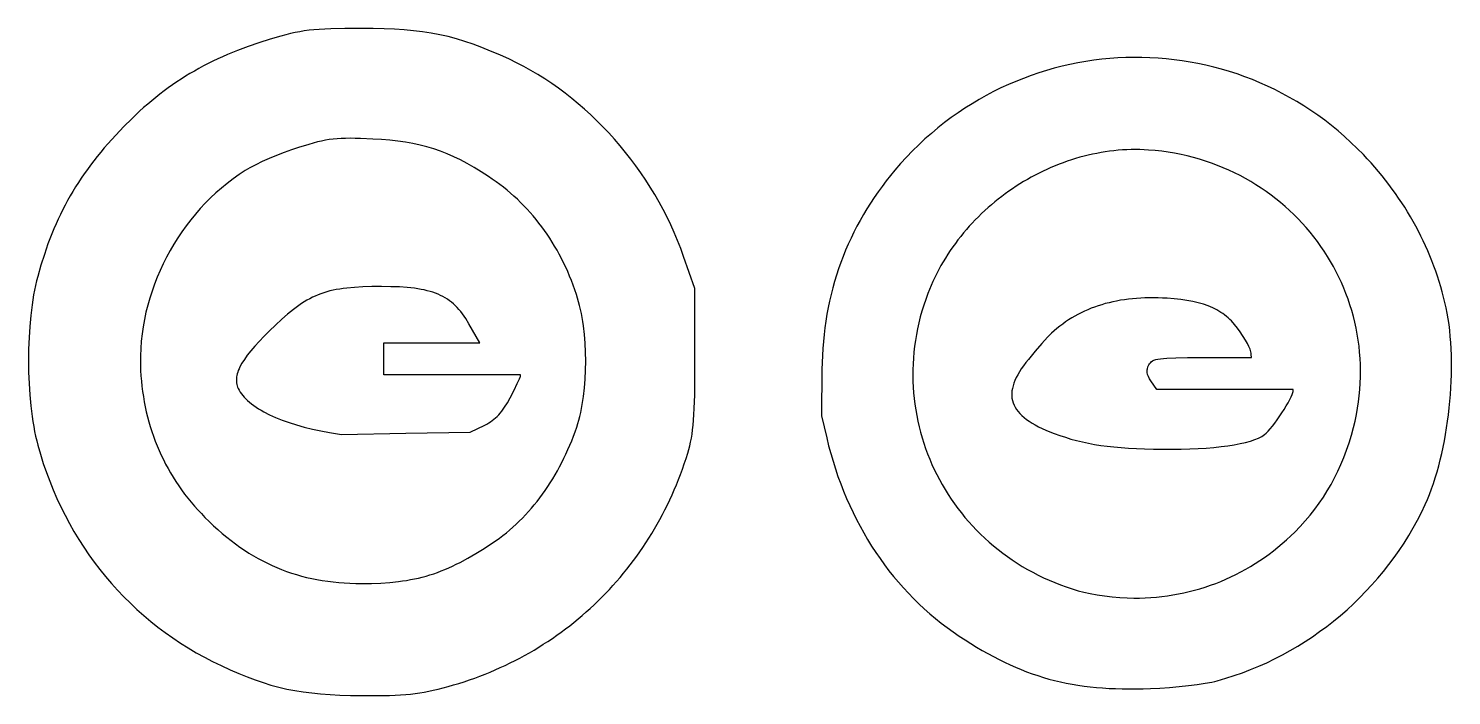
# Model space of a CAD drawing. Extents: x 0.6 to 22.3, y 16.3 to 47.
# Drawn here: x 11.25 to 16.48, y 16.47 to 18.92 of the extents above; entities that cross this region are included whole.
import ezdxf

# ---------------------------------------------------------------- set-up
doc = ezdxf.new("R2010")
doc.units = 0
doc.header["$MEASUREMENT"] = 0
doc.layers.add('LAYER_1', color=18, linetype='CONTINUOUS')

msp = doc.modelspace()

# ---------------------------------------------------------------- linework, layer by layer
at = {"layer": 'LAYER_1'}
for points in [[(12.4719, 16.4659), (12.5272, 16.4657), (12.5743, 16.4664), (12.5954, 16.4671), (12.6151, 16.4681), (12.6338, 16.4694), (12.6516, 16.4711), (12.6687, 16.4731), (12.6854, 16.4754), (12.7019, 16.4782), (12.7184, 16.4814), (12.7353, 16.4851), (12.7526, 16.4892), (12.7896, 16.4989), (12.8095, 16.5046), (12.8292, 16.5106), (12.8488, 16.5168), (12.8682, 16.5233), (12.8875, 16.5301), (12.9066, 16.5372), (12.9256, 16.5446), (12.9444, 16.5523), (12.963, 16.5602), (12.9815, 16.5684), (12.9998, 16.5769), (13.0179, 16.5856), (13.0359, 16.5947), (13.0536, 16.6039), (13.0713, 16.6135), (13.0887, 16.6233), (13.1059, 16.6334), (13.123, 16.6437), (13.1399, 16.6543), (13.1566, 16.6651), (13.1731, 16.6762), (13.1894, 16.6875), (13.2055, 16.6991), (13.2214, 16.7109), (13.2371, 16.7229), (13.2526, 16.7352), (13.2679, 16.7477), (13.283, 16.7605), (13.2979, 16.7735), (13.3126, 16.7867), (13.3271, 16.8002), (13.3414, 16.8139), (13.3554, 16.8278), (13.3692, 16.8419), (13.3828, 16.8563), (13.3962, 16.8708), (13.4094, 16.8856), (13.4223, 16.9006), (13.435, 16.9158), (13.4475, 16.9312), (13.4597, 16.9468), (13.4717, 16.9627), (13.4834, 16.9787), (13.4949, 16.9949), (13.5062, 17.0113), (13.5172, 17.028), (13.528, 17.0448), (13.5385, 17.0618), (13.5488, 17.079), (13.5588, 17.0964), (13.5686, 17.1139), (13.5781, 17.1317), (13.5873, 17.1496), (13.5963, 17.1677), (13.605, 17.186), (13.6134, 17.2044), (13.6216, 17.2231), (13.6295, 17.2419), (13.6371, 17.2608), (13.6445, 17.28), (13.6515, 17.2993), (13.6583, 17.3187), (13.6648, 17.3383), (13.671, 17.3581), (13.675, 17.3716), (13.6785, 17.3851), (13.6817, 17.3989), (13.6845, 17.4132), (13.687, 17.4282), (13.6892, 17.4442), (13.6911, 17.4614), (13.6927, 17.48), (13.6941, 17.5002), (13.6952, 17.5222), (13.6967, 17.5726), (13.6975, 17.6331), (13.6976, 17.7053), (13.6971, 17.9639), (13.656, 18.0821), (13.6454, 18.1115), (13.6339, 18.1407), (13.6217, 18.1697), (13.6088, 18.1984), (13.5951, 18.2267), (13.5807, 18.2548), (13.5656, 18.2825), (13.5499, 18.3099), (13.5335, 18.3368), (13.5165, 18.3634), (13.4988, 18.3896), (13.4805, 18.4153), (13.4617, 18.4406), (13.4423, 18.4654), (13.4223, 18.4897), (13.4018, 18.5134), (13.3808, 18.5367), (13.3592, 18.5594), (13.3372, 18.5815), (13.3148, 18.603), (13.2918, 18.6239), (13.2685, 18.6442), (13.2447, 18.6638), (13.2206, 18.6828), (13.196, 18.701), (13.1711, 18.7186), (13.1459, 18.7354), (13.1203, 18.7515), (13.0944, 18.7668), (13.0682, 18.7813), (13.0418, 18.795), (13.015, 18.8079), (12.9799, 18.8238), (12.9461, 18.8384), (12.9136, 18.8515), (12.8819, 18.8633), (12.8509, 18.8738), (12.8202, 18.883), (12.7896, 18.8912), (12.7588, 18.8982), (12.7275, 18.9042), (12.6954, 18.9091), (12.6624, 18.9132), (12.628, 18.9164), (12.592, 18.9187), (12.5542, 18.9203), (12.5142, 18.9212), (12.4718, 18.9215), (12.41, 18.9211), (12.3588, 18.9201), (12.3364, 18.9192), (12.3157, 18.918), (12.2964, 18.9164), (12.2782, 18.9146), (12.2607, 18.9123), (12.2438, 18.9095), (12.227, 18.9063), (12.2101, 18.9026), (12.1928, 18.8984), (12.1746, 18.8935), (12.1349, 18.8819), (12.0938, 18.869), (12.0541, 18.8553), (12.0157, 18.8408), (11.9969, 18.8332), (11.9785, 18.8255), (11.9603, 18.8175), (11.9424, 18.8093), (11.9247, 18.8009), (11.9074, 18.7922), (11.8902, 18.7833), (11.8733, 18.7742), (11.8566, 18.7648), (11.8401, 18.7551), (11.8238, 18.7452), (11.8077, 18.735), (11.7918, 18.7245), (11.7761, 18.7137), (11.7605, 18.7027), (11.7451, 18.6913), (11.7298, 18.6797), (11.7147, 18.6677), (11.6997, 18.6554), (11.6848, 18.6429), (11.67, 18.63), (11.6553, 18.6167), (11.6261, 18.5892), (11.5971, 18.5603), (11.5671, 18.5287), (11.5387, 18.4972), (11.5251, 18.4815), (11.5119, 18.4657), (11.4991, 18.45), (11.4867, 18.4342), (11.4746, 18.4184), (11.4629, 18.4025), (11.4516, 18.3865), (11.4406, 18.3705), (11.4299, 18.3543), (11.4196, 18.3381), (11.4096, 18.3216), (11.3998, 18.3051), (11.3904, 18.2884), (11.3813, 18.2715), (11.3725, 18.2544), (11.364, 18.2371), (11.3557, 18.2196), (11.3477, 18.2018), (11.34, 18.1838), (11.3324, 18.1655), (11.3252, 18.147), (11.3181, 18.1282), (11.3113, 18.109), (11.3047, 18.0896), (11.2921, 18.0496), (11.2802, 18.0082), (11.2761, 17.9923), (11.2722, 17.9757), (11.2687, 17.9585), (11.2653, 17.9407), (11.2623, 17.9224), (11.2595, 17.9036), (11.257, 17.8844), (11.2547, 17.8648), (11.251, 17.8245), (11.2484, 17.7832), (11.2468, 17.7411), (11.2463, 17.6987), (11.2469, 17.6562), (11.2485, 17.6141), (11.2512, 17.5727), (11.255, 17.5322), (11.2572, 17.5125), (11.2598, 17.4932), (11.2626, 17.4743), (11.2657, 17.4558), (11.269, 17.4379), (11.2726, 17.4205), (11.2765, 17.4038), (11.2807, 17.3877), (11.2903, 17.3538), (11.3008, 17.3203), (11.3121, 17.2873), (11.3243, 17.2548), (11.3372, 17.2227), (11.3509, 17.1911), (11.3654, 17.16), (11.3807, 17.1294), (11.3968, 17.0993), (11.4136, 17.0697), (11.4311, 17.0407), (11.4494, 17.0122), (11.4684, 16.9843), (11.4882, 16.957), (11.5086, 16.9302), (11.5297, 16.904), (11.5515, 16.8785), (11.574, 16.8535), (11.5972, 16.8292), (11.621, 16.8056), (11.6455, 16.7826), (11.6706, 16.7602), (11.6964, 16.7385), (11.7227, 16.7176), (11.7497, 16.6973), (11.7773, 16.6777), (11.8054, 16.6589), (11.8342, 16.6408), (11.8635, 16.6234), (11.8933, 16.6068), (11.9238, 16.591), (11.9547, 16.576), (11.9879, 16.5608), (12.0196, 16.547), (12.0503, 16.5345), (12.0801, 16.5232), (12.1093, 16.5132), (12.1382, 16.5043), (12.1671, 16.4966), (12.1962, 16.4898), (12.2259, 16.484), (12.2564, 16.4792), (12.288, 16.4752), (12.3209, 16.4719), (12.3555, 16.4695), (12.392, 16.4677), (12.4308, 16.4665)], [(15.3731, 16.4916), (15.4075, 16.4933), (15.4428, 16.4957), (15.4781, 16.4988), (15.5123, 16.5025), (15.5445, 16.5066), (15.5736, 16.511), (15.5987, 16.5156), (15.6094, 16.5179), (15.6187, 16.5202), (15.6497, 16.5292), (15.6805, 16.539), (15.711, 16.5497), (15.7412, 16.5613), (15.771, 16.5736), (15.8004, 16.5868), (15.8295, 16.6009), (15.8582, 16.6157), (15.8865, 16.6312), (15.9144, 16.6476), (15.9418, 16.6646), (15.9687, 16.6825), (15.9952, 16.701), (16.0212, 16.7202), (16.0466, 16.7401), (16.0716, 16.7607), (16.0959, 16.7819), (16.1197, 16.8038), (16.143, 16.8263), (16.1656, 16.8495), (16.1876, 16.8732), (16.2089, 16.8975), (16.2296, 16.9223), (16.2497, 16.9478), (16.269, 16.9737), (16.2876, 17.0002), (16.3055, 17.0272), (16.3227, 17.0546), (16.3391, 17.0826), (16.3547, 17.111), (16.3695, 17.1399), (16.3835, 17.1691), (16.3916, 17.1874), (16.3994, 17.2064), (16.4068, 17.2261), (16.4139, 17.2464), (16.4207, 17.2674), (16.4271, 17.2889), (16.4332, 17.3109), (16.439, 17.3333), (16.4444, 17.3562), (16.4494, 17.3795), (16.4541, 17.403), (16.4584, 17.4269), (16.4623, 17.451), (16.4659, 17.4753), (16.4691, 17.4997), (16.4719, 17.5243), (16.4743, 17.5489), (16.4763, 17.5735), (16.4779, 17.598), (16.4791, 17.6225), (16.4799, 17.6469), (16.4803, 17.671), (16.4803, 17.695), (16.4798, 17.7187), (16.4789, 17.7421), (16.4776, 17.7651), (16.4758, 17.7877), (16.4736, 17.8099), (16.471, 17.8316), (16.4679, 17.8528), (16.4643, 17.8734), (16.4603, 17.8933), (16.4558, 17.9128), (16.4511, 17.9322), (16.446, 17.9516), (16.4405, 17.9708), (16.4347, 17.99), (16.4286, 18.009), (16.4221, 18.028), (16.4153, 18.0468), (16.4081, 18.0655), (16.4006, 18.0841), (16.3928, 18.1026), (16.3847, 18.121), (16.3762, 18.1392), (16.3675, 18.1573), (16.3584, 18.1753), (16.3489, 18.1931), (16.3392, 18.2108), (16.3291, 18.2284), (16.3188, 18.2458), (16.3081, 18.263), (16.2971, 18.2801), (16.2858, 18.297), (16.2742, 18.3138), (16.2622, 18.3304), (16.25, 18.3469), (16.2375, 18.3631), (16.2247, 18.3792), (16.2116, 18.3951), (16.1982, 18.4108), (16.1845, 18.4264), (16.1705, 18.4417), (16.1562, 18.4569), (16.1336, 18.4799), (16.1105, 18.5021), (16.0869, 18.5236), (16.063, 18.5443), (16.0386, 18.5642), (16.0138, 18.5834), (15.9887, 18.6018), (15.9632, 18.6194), (15.9373, 18.6363), (15.9111, 18.6524), (15.8846, 18.6678), (15.8578, 18.6823), (15.8307, 18.6961), (15.8034, 18.7092), (15.7758, 18.7215), (15.7479, 18.733), (15.7198, 18.7438), (15.6916, 18.7538), (15.6631, 18.763), (15.6344, 18.7715), (15.6056, 18.7792), (15.5767, 18.7861), (15.5476, 18.7923), (15.5184, 18.7978), (15.4891, 18.8025), (15.4597, 18.8064), (15.4302, 18.8096), (15.4007, 18.812), (15.3712, 18.8136), (15.3416, 18.8145), (15.312, 18.8147), (15.2825, 18.8141), (15.2529, 18.8127), (15.2234, 18.8106), (15.194, 18.8078), (15.1646, 18.8041), (15.1353, 18.7998), (15.1061, 18.7947), (15.077, 18.7888), (15.0481, 18.7822), (15.0193, 18.7748), (14.9906, 18.7667), (14.9622, 18.7578), (14.9339, 18.7482), (14.9059, 18.7378), (14.878, 18.7267), (14.8504, 18.7149), (14.8231, 18.7023), (14.796, 18.6889), (14.7692, 18.6748), (14.7428, 18.66), (14.7166, 18.6444), (14.6908, 18.6281), (14.6653, 18.611), (14.6402, 18.5932), (14.6154, 18.5747), (14.5911, 18.5554), (14.5671, 18.5353), (14.5436, 18.5146), (14.5205, 18.493), (14.4979, 18.4708), (14.4758, 18.4478), (14.4541, 18.4241), (14.433, 18.3996), (14.4167, 18.3799), (14.401, 18.36), (14.3858, 18.3399), (14.3711, 18.3196), (14.3569, 18.2991), (14.3432, 18.2783), (14.33, 18.2574), (14.3173, 18.2362), (14.3051, 18.2149), (14.2934, 18.1933), (14.2823, 18.1715), (14.2716, 18.1495), (14.2615, 18.1273), (14.2518, 18.1049), (14.2427, 18.0822), (14.234, 18.0594), (14.2259, 18.0364), (14.2183, 18.0131), (14.2112, 17.9896), (14.2045, 17.966), (14.1984, 17.9421), (14.1928, 17.918), (14.1877, 17.8937), (14.1832, 17.8692), (14.1791, 17.8445), (14.1755, 17.8196), (14.1725, 17.7945), (14.1699, 17.7692), (14.1678, 17.7437), (14.1663, 17.7179), (14.1653, 17.692), (14.1647, 17.6659), (14.163, 17.4959), (14.1822, 17.4147), (14.1893, 17.3856), (14.1971, 17.3568), (14.2054, 17.3284), (14.2143, 17.3003), (14.2237, 17.2725), (14.2337, 17.2451), (14.2443, 17.2181), (14.2553, 17.1915), (14.2669, 17.1652), (14.2791, 17.1394), (14.2917, 17.1139), (14.3049, 17.0888), (14.3186, 17.0642), (14.3328, 17.04), (14.3475, 17.0162), (14.3627, 16.9928), (14.3784, 16.9699), (14.3945, 16.9474), (14.4112, 16.9254), (14.4284, 16.9039), (14.446, 16.8828), (14.4641, 16.8623), (14.4826, 16.8422), (14.5016, 16.8226), (14.5211, 16.8035), (14.541, 16.7849), (14.5613, 16.7668), (14.5821, 16.7493), (14.6034, 16.7323), (14.625, 16.7158), (14.6471, 16.6999), (14.6696, 16.6846), (14.6911, 16.6705), (14.7124, 16.657), (14.7334, 16.6442), (14.7543, 16.6318), (14.7749, 16.6201), (14.7955, 16.6089), (14.8159, 16.5983), (14.8363, 16.5883), (14.8566, 16.5787), (14.8769, 16.5697), (14.8972, 16.5613), (14.9175, 16.5533), (14.9379, 16.5459), (14.9584, 16.539), (14.979, 16.5325), (14.9997, 16.5266), (15.0206, 16.5211), (15.0417, 16.5161), (15.063, 16.5116), (15.0845, 16.5075), (15.1064, 16.5039), (15.1286, 16.5007), (15.151, 16.498), (15.1739, 16.4956), (15.1971, 16.4938), (15.2208, 16.4923), (15.2449, 16.4912), (15.2695, 16.4905), (15.2946, 16.4902), (15.3202, 16.4903), (15.3464, 16.4907)], [(12.4718, 16.8784), (12.5081, 16.8788), (12.5425, 16.88), (12.5753, 16.8823), (12.6068, 16.8855), (12.622, 16.8875), (12.637, 16.8898), (12.6518, 16.8924), (12.6663, 16.8953), (12.6807, 16.8984), (12.6949, 16.9019), (12.7089, 16.9057), (12.7229, 16.9099), (12.7368, 16.9144), (12.7506, 16.9192), (12.7644, 16.9244), (12.7782, 16.9299), (12.792, 16.9358), (12.8059, 16.9421), (12.8199, 16.9488), (12.8339, 16.9558), (12.8625, 16.9712), (12.8918, 16.9882), (12.9221, 17.007), (12.9536, 17.0275), (12.9664, 17.0364), (12.9791, 17.0455), (12.9916, 17.055), (13.0039, 17.0649), (13.0161, 17.0751), (13.0281, 17.0855), (13.0399, 17.0964), (13.0515, 17.1075), (13.0629, 17.1189), (13.0741, 17.1306), (13.0851, 17.1427), (13.0959, 17.155), (13.1064, 17.1676), (13.1168, 17.1805), (13.127, 17.1936), (13.1369, 17.207), (13.1466, 17.2207), (13.1561, 17.2347), (13.1654, 17.2489), (13.1744, 17.2633), (13.1832, 17.278), (13.1917, 17.2929), (13.2, 17.3081), (13.208, 17.3235), (13.2158, 17.3391), (13.2233, 17.3549), (13.2306, 17.371), (13.2375, 17.3872), (13.2443, 17.4037), (13.2507, 17.4203), (13.2569, 17.4371), (13.2628, 17.4541), (13.2668, 17.4668), (13.2706, 17.4799), (13.2741, 17.4935), (13.2773, 17.5075), (13.2803, 17.5219), (13.283, 17.5367), (13.2855, 17.5517), (13.2877, 17.5671), (13.2913, 17.5985), (13.2939, 17.6307), (13.2954, 17.6635), (13.2959, 17.6965), (13.2953, 17.7296), (13.2937, 17.7625), (13.291, 17.795), (13.2873, 17.8267), (13.2851, 17.8422), (13.2825, 17.8575), (13.2798, 17.8725), (13.2767, 17.8871), (13.2734, 17.9014), (13.2699, 17.9153), (13.2661, 17.9287), (13.262, 17.9417), (13.2561, 17.9592), (13.2499, 17.9764), (13.2434, 17.9934), (13.2366, 18.0101), (13.2296, 18.0266), (13.2223, 18.0428), (13.2147, 18.0588), (13.2068, 18.0746), (13.1987, 18.0901), (13.1903, 18.1053), (13.1816, 18.1203), (13.1726, 18.1351), (13.1634, 18.1496), (13.1539, 18.1639), (13.1442, 18.1779), (13.1342, 18.1916), (13.1239, 18.2051), (13.1133, 18.2184), (13.1025, 18.2314), (13.0914, 18.2441), (13.08, 18.2566), (13.0684, 18.2688), (13.0565, 18.2808), (13.0444, 18.2924), (13.032, 18.3039), (13.0193, 18.3151), (13.0064, 18.326), (12.9932, 18.3366), (12.9798, 18.347), (12.966, 18.3571), (12.9521, 18.367), (12.9379, 18.3765), (12.911, 18.3938), (12.885, 18.4097), (12.8596, 18.4242), (12.8348, 18.4374), (12.8103, 18.4493), (12.7859, 18.4601), (12.7616, 18.4697), (12.737, 18.4782), (12.7121, 18.4858), (12.6866, 18.4923), (12.6605, 18.4979), (12.6334, 18.5027), (12.6053, 18.5067), (12.576, 18.5099), (12.5453, 18.5125), (12.513, 18.5144), (12.4674, 18.5163), (12.4475, 18.5169), (12.4292, 18.5171), (12.4123, 18.5169), (12.3964, 18.5164), (12.3814, 18.5155), (12.3669, 18.5141), (12.3527, 18.5122), (12.3386, 18.5099), (12.3242, 18.507), (12.3093, 18.5035), (12.2937, 18.4995), (12.277, 18.4948), (12.2397, 18.4835), (12.2136, 18.4749), (12.1864, 18.465), (12.1588, 18.4542), (12.1317, 18.4428), (12.1058, 18.4312), (12.082, 18.4197), (12.0611, 18.4088), (12.052, 18.4036), (12.0439, 18.3986), (12.0211, 18.3836), (11.9989, 18.3678), (11.9773, 18.3512), (11.9562, 18.334), (11.9358, 18.316), (11.9159, 18.2973), (11.8967, 18.278), (11.8781, 18.2581), (11.8602, 18.2376), (11.8429, 18.2165), (11.8263, 18.1949), (11.8104, 18.1727), (11.7952, 18.1501), (11.7808, 18.127), (11.767, 18.1035), (11.754, 18.0795), (11.7418, 18.0552), (11.7303, 18.0306), (11.7196, 18.0055), (11.7098, 17.9802), (11.7007, 17.9546), (11.6925, 17.9288), (11.6851, 17.9027), (11.6786, 17.8765), (11.6729, 17.85), (11.6681, 17.8234), (11.6642, 17.7967), (11.6613, 17.7699), (11.6592, 17.7431), (11.6581, 17.7162), (11.658, 17.6892), (11.6588, 17.6623), (11.66, 17.6428), (11.6615, 17.6234), (11.6635, 17.6042), (11.6659, 17.5851), (11.6688, 17.5661), (11.672, 17.5473), (11.6756, 17.5286), (11.6797, 17.5101), (11.6842, 17.4918), (11.689, 17.4736), (11.6943, 17.4556), (11.7, 17.4377), (11.706, 17.42), (11.7125, 17.4025), (11.7194, 17.3852), (11.7267, 17.3681), (11.7343, 17.3511), (11.7424, 17.3343), (11.7508, 17.3178), (11.7597, 17.3014), (11.7689, 17.2852), (11.7785, 17.2692), (11.7885, 17.2535), (11.7989, 17.2379), (11.8097, 17.2226), (11.8208, 17.2075), (11.8323, 17.1926), (11.8443, 17.1779), (11.8565, 17.1635), (11.8692, 17.1492), (11.8822, 17.1353), (11.8956, 17.1215), (11.9114, 17.106), (11.9273, 17.091), (11.9432, 17.0765), (11.9592, 17.0626), (11.9753, 17.0492), (11.9915, 17.0364), (12.0077, 17.0241), (12.0241, 17.0123), (12.0406, 17.0011), (12.0572, 16.9904), (12.0739, 16.9801), (12.0908, 16.9704), (12.1078, 16.9613), (12.1249, 16.9526), (12.1423, 16.9444), (12.1598, 16.9367), (12.1775, 16.9295), (12.1954, 16.9228), (12.2136, 16.9166), (12.2319, 16.9109), (12.2504, 16.9057), (12.2692, 16.9009), (12.2882, 16.8966), (12.3075, 16.8927), (12.327, 16.8894), (12.3469, 16.8864), (12.3669, 16.884), (12.3873, 16.882), (12.408, 16.8804), (12.4289, 16.8793), (12.4502, 16.8786)], [(15.3119, 16.8247), (15.3327, 16.8248), (15.3534, 16.8254), (15.3741, 16.8265), (15.3946, 16.8281), (15.4151, 16.8302), (15.4355, 16.8329), (15.4557, 16.836), (15.4758, 16.8396), (15.4959, 16.8437), (15.5157, 16.8483), (15.5355, 16.8534), (15.5551, 16.859), (15.5745, 16.8651), (15.5938, 16.8716), (15.6129, 16.8787), (15.6318, 16.8862), (15.6505, 16.8941), (15.669, 16.9026), (15.6874, 16.9115), (15.7055, 16.9208), (15.7234, 16.9306), (15.7411, 16.9409), (15.7585, 16.9516), (15.7757, 16.9628), (15.7927, 16.9744), (15.8094, 16.9864), (15.8258, 16.9989), (15.842, 17.0118), (15.8578, 17.0252), (15.8734, 17.0389), (15.8887, 17.0531), (15.9037, 17.0678), (15.9234, 17.0881), (15.9423, 17.1089), (15.9602, 17.13), (15.9773, 17.1516), (15.9935, 17.1736), (16.0089, 17.196), (16.0234, 17.219), (16.0372, 17.2425), (16.0501, 17.2666), (16.0623, 17.2913), (16.0736, 17.3165), (16.0843, 17.3424), (16.0942, 17.369), (16.1034, 17.3963), (16.1118, 17.4243), (16.1196, 17.453), (16.1253, 17.4764), (16.1302, 17.4998), (16.1344, 17.5231), (16.138, 17.5464), (16.1408, 17.5696), (16.143, 17.5927), (16.1445, 17.6158), (16.1454, 17.6388), (16.1456, 17.6616), (16.1451, 17.6844), (16.1441, 17.707), (16.1423, 17.7295), (16.14, 17.7519), (16.1371, 17.7741), (16.1335, 17.7962), (16.1293, 17.818), (16.1246, 17.8398), (16.1192, 17.8613), (16.1133, 17.8826), (16.1068, 17.9037), (16.0998, 17.9246), (16.0921, 17.9452), (16.084, 17.9656), (16.0753, 17.9858), (16.066, 18.0057), (16.0562, 18.0253), (16.0459, 18.0447), (16.0351, 18.0638), (16.0238, 18.0825), (16.012, 18.101), (15.9997, 18.1191), (15.9869, 18.137), (15.9736, 18.1544), (15.9599, 18.1716), (15.9457, 18.1883), (15.931, 18.2047), (15.9159, 18.2207), (15.9004, 18.2364), (15.8844, 18.2516), (15.868, 18.2664), (15.8512, 18.2808), (15.834, 18.2948), (15.8163, 18.3083), (15.7983, 18.3214), (15.7799, 18.334), (15.7611, 18.3462), (15.7419, 18.3579), (15.7224, 18.3691), (15.7025, 18.3798), (15.6822, 18.39), (15.6616, 18.3997), (15.6407, 18.4088), (15.6194, 18.4174), (15.5978, 18.4255), (15.5759, 18.433), (15.5537, 18.4399), (15.5312, 18.4463), (15.5084, 18.452), (15.4853, 18.4572), (15.4619, 18.4618), (15.4383, 18.4657), (15.4143, 18.4691), (15.3902, 18.4717), (15.3658, 18.4738), (15.3498, 18.4747), (15.3339, 18.4753), (15.318, 18.4755), (15.3021, 18.4753), (15.2861, 18.4748), (15.2702, 18.474), (15.2544, 18.4728), (15.2385, 18.4712), (15.2227, 18.4693), (15.2069, 18.4671), (15.1911, 18.4646), (15.1754, 18.4617), (15.1597, 18.4585), (15.1441, 18.455), (15.1286, 18.4511), (15.1131, 18.447), (15.0977, 18.4425), (15.0824, 18.4377), (15.0672, 18.4326), (15.052, 18.4273), (15.0369, 18.4216), (15.022, 18.4156), (15.0071, 18.4093), (14.9924, 18.4028), (14.9778, 18.396), (14.9633, 18.3888), (14.9489, 18.3815), (14.9346, 18.3738), (14.9205, 18.3659), (14.9065, 18.3577), (14.8927, 18.3492), (14.879, 18.3405), (14.8655, 18.3315), (14.8522, 18.3223), (14.839, 18.3128), (14.826, 18.3031), (14.8131, 18.2931), (14.8005, 18.2829), (14.788, 18.2725), (14.7758, 18.2618), (14.7637, 18.2509), (14.7519, 18.2398), (14.7402, 18.2285), (14.7288, 18.2169), (14.7176, 18.2051), (14.7066, 18.1931), (14.6959, 18.181), (14.6854, 18.1686), (14.6751, 18.156), (14.6651, 18.1432), (14.6553, 18.1302), (14.6458, 18.117), (14.6366, 18.1037), (14.6276, 18.0901), (14.6189, 18.0764), (14.6105, 18.0625), (14.6024, 18.0484), (14.5946, 18.0342), (14.587, 18.0198), (14.5798, 18.0052), (14.5729, 17.9905), (14.5663, 17.9757), (14.56, 17.9606), (14.554, 17.9454), (14.5462, 17.924), (14.5389, 17.9025), (14.5323, 17.8809), (14.5263, 17.8594), (14.5209, 17.8378), (14.5161, 17.8161), (14.5119, 17.7945), (14.5083, 17.7729), (14.5053, 17.7513), (14.5028, 17.7297), (14.501, 17.7081), (14.4997, 17.6866), (14.499, 17.6652), (14.4988, 17.6438), (14.4992, 17.6224), (14.5002, 17.6012), (14.5017, 17.58), (14.5037, 17.5589), (14.5063, 17.5379), (14.5095, 17.5171), (14.5131, 17.4963), (14.5173, 17.4757), (14.522, 17.4553), (14.5272, 17.435), (14.533, 17.4148), (14.5392, 17.3948), (14.546, 17.375), (14.5532, 17.3554), (14.561, 17.336), (14.5692, 17.3168), (14.5779, 17.2978), (14.5871, 17.279), (14.5968, 17.2605), (14.6069, 17.2422), (14.6175, 17.2241), (14.6286, 17.2064), (14.6401, 17.1888), (14.6521, 17.1716), (14.6646, 17.1547), (14.6774, 17.138), (14.6907, 17.1217), (14.7045, 17.1056), (14.7187, 17.0899), (14.7332, 17.0746), (14.7483, 17.0595), (14.7637, 17.0449), (14.7795, 17.0306), (14.7958, 17.0166), (14.8124, 17.0031), (14.8295, 16.9899), (14.8469, 16.9771), (14.8648, 16.9648), (14.883, 16.9528), (14.9016, 16.9413), (14.9205, 16.9302), (14.9398, 16.9196), (14.9595, 16.9094), (14.9796, 16.8997), (15, 16.8904), (15.0208, 16.8817), (15.0419, 16.8734), (15.0633, 16.8656), (15.0851, 16.8584), (15.1072, 16.8516), (15.1274, 16.8464), (15.1508, 16.8415), (15.1766, 16.837), (15.2039, 16.8331), (15.2319, 16.8297), (15.2599, 16.8272), (15.2868, 16.8255)], [(12.6344, 17.4311), (12.8708, 17.435), (12.9253, 17.4616), (12.9323, 17.4653), (12.939, 17.4692), (12.9456, 17.4734), (12.952, 17.4779), (12.9582, 17.4827), (12.9642, 17.4879), (12.9701, 17.4935), (12.9758, 17.4994), (12.9814, 17.5056), (12.9868, 17.5123), (12.9922, 17.5194), (12.9974, 17.5269), (13.0076, 17.5431), (13.0176, 17.5612), (13.0323, 17.59), (13.0443, 17.6145), (13.0525, 17.6321), (13.0547, 17.6375), (13.0554, 17.6402), (13.0554, 17.6462), (12.5531, 17.6462), (12.5531, 17.7644), (12.9068, 17.7644), (12.8661, 17.8346), (12.8544, 17.8537), (12.8484, 17.8626), (12.8423, 17.8711), (12.8361, 17.8791), (12.8297, 17.8868), (12.8232, 17.894), (12.8164, 17.9009), (12.8095, 17.9074), (12.8023, 17.9135), (12.7948, 17.9193), (12.7871, 17.9247), (12.7791, 17.9297), (12.7708, 17.9344), (12.7622, 17.9388), (12.7532, 17.9429), (12.7438, 17.9466), (12.734, 17.9501), (12.7239, 17.9533), (12.7133, 17.9561), (12.7022, 17.9587), (12.6907, 17.961), (12.6787, 17.9631), (12.6662, 17.9649), (12.6395, 17.9678), (12.6106, 17.9698), (12.5792, 17.9709), (12.5452, 17.9713), (12.5091, 17.971), (12.476, 17.97), (12.4454, 17.9683), (12.4172, 17.9658), (12.4039, 17.9642), (12.391, 17.9623), (12.3786, 17.9601), (12.3666, 17.9577), (12.355, 17.955), (12.3437, 17.9519), (12.3327, 17.9486), (12.3219, 17.9449), (12.3114, 17.9408), (12.301, 17.9364), (12.2908, 17.9317), (12.2807, 17.9265), (12.2707, 17.921), (12.2607, 17.915), (12.2508, 17.9086), (12.2408, 17.9018), (12.2307, 17.8945), (12.2205, 17.8867), (12.1996, 17.8698), (12.1779, 17.8508), (12.1551, 17.8297), (12.133, 17.8085), (12.1128, 17.7884), (12.0946, 17.7695), (12.0783, 17.7515), (12.0638, 17.7346), (12.0511, 17.7186), (12.0403, 17.7034), (12.0312, 17.689), (12.0239, 17.6754), (12.0208, 17.6689), (12.0182, 17.6625), (12.016, 17.6563), (12.0142, 17.6502), (12.0128, 17.6443), (12.0118, 17.6385), (12.0112, 17.6328), (12.011, 17.6272), (12.0112, 17.6218), (12.0118, 17.6165), (12.0127, 17.6113), (12.014, 17.6061), (12.0157, 17.6011), (12.0178, 17.5961), (12.0211, 17.5895), (12.0249, 17.583), (12.0293, 17.5765), (12.0343, 17.5701), (12.0398, 17.5638), (12.0458, 17.5575), (12.0523, 17.5513), (12.0593, 17.5452), (12.0668, 17.5392), (12.0748, 17.5332), (12.0833, 17.5274), (12.0923, 17.5216), (12.1017, 17.516), (12.1115, 17.5105), (12.1325, 17.4997), (12.1551, 17.4895), (12.1794, 17.4797), (12.2051, 17.4706), (12.2323, 17.462), (12.2608, 17.4541), (12.2906, 17.4468), (12.3215, 17.4403), (12.3536, 17.4345), (12.398, 17.4272)], [(15.744, 17.7102), (15.7435, 17.7208), (15.7428, 17.7258), (15.7419, 17.7307), (15.7391, 17.7405), (15.735, 17.7506), (15.7294, 17.7616), (15.7223, 17.7738), (15.7029, 17.8041), (15.6928, 17.8187), (15.6821, 17.8322), (15.6707, 17.8447), (15.6647, 17.8506), (15.6586, 17.8562), (15.6522, 17.8616), (15.6457, 17.8668), (15.639, 17.8717), (15.632, 17.8764), (15.6248, 17.8809), (15.6174, 17.8851), (15.6097, 17.8891), (15.6018, 17.8929), (15.5852, 17.9), (15.5675, 17.9062), (15.5486, 17.9116), (15.5285, 17.9162), (15.5071, 17.9202), (15.4843, 17.9234), (15.4602, 17.926), (15.4346, 17.928), (15.4177, 17.9289), (15.4011, 17.9294), (15.3847, 17.9297), (15.3686, 17.9297), (15.3527, 17.9293), (15.3371, 17.9287), (15.3217, 17.9277), (15.3066, 17.9264), (15.2916, 17.9248), (15.2769, 17.9228), (15.2625, 17.9206), (15.2482, 17.918), (15.2342, 17.9152), (15.2205, 17.912), (15.2069, 17.9084), (15.1936, 17.9046), (15.1805, 17.9004), (15.1676, 17.896), (15.1549, 17.8912), (15.1424, 17.886), (15.1302, 17.8806), (15.1181, 17.8748), (15.1063, 17.8687), (15.0947, 17.8623), (15.0833, 17.8556), (15.072, 17.8485), (15.061, 17.8411), (15.0502, 17.8334), (15.0396, 17.8253), (15.0292, 17.817), (15.019, 17.8083), (15.009, 17.7992), (15.0028, 17.7932), (14.9947, 17.7847), (14.9739, 17.7617), (14.9494, 17.7334), (14.924, 17.7031), (14.9146, 17.6913), (14.9059, 17.6797), (14.898, 17.6685), (14.891, 17.6574), (14.8847, 17.6467), (14.8791, 17.6361), (14.8744, 17.6259), (14.8705, 17.6158), (14.8674, 17.606), (14.865, 17.5964), (14.8635, 17.587), (14.8628, 17.5778), (14.8628, 17.5689), (14.8637, 17.5601), (14.8653, 17.5515), (14.8678, 17.5432), (14.8711, 17.535), (14.8752, 17.527), (14.8801, 17.5191), (14.8858, 17.5115), (14.8924, 17.5039), (14.8997, 17.4966), (14.9079, 17.4894), (14.9169, 17.4824), (14.9267, 17.4755), (14.9374, 17.4687), (14.9489, 17.462), (14.9612, 17.4555), (14.9743, 17.4491), (14.9883, 17.4429), (15.0031, 17.4367), (15.0187, 17.4306), (15.0394, 17.4232), (15.06, 17.4164), (15.0807, 17.4101), (15.1015, 17.4044), (15.1228, 17.3992), (15.1445, 17.3946), (15.1668, 17.3904), (15.1899, 17.3868), (15.2139, 17.3836), (15.2388, 17.3808), (15.265, 17.3785), (15.2924, 17.3765), (15.3212, 17.375), (15.3516, 17.3738), (15.3836, 17.373), (15.4175, 17.3725), (15.452, 17.3724), (15.4854, 17.3728), (15.5175, 17.3737), (15.5484, 17.3751), (15.5779, 17.3769), (15.606, 17.3793), (15.6325, 17.3821), (15.6575, 17.3853), (15.6809, 17.389), (15.7025, 17.3931), (15.7224, 17.3976), (15.7405, 17.4026), (15.7566, 17.4079), (15.7708, 17.4136), (15.7771, 17.4166), (15.7829, 17.4197), (15.7881, 17.4229), (15.7929, 17.4262), (15.7989, 17.4314), (15.8058, 17.4385), (15.8135, 17.4472), (15.8217, 17.4573), (15.8302, 17.4686), (15.839, 17.4806), (15.8563, 17.5061), (15.8646, 17.519), (15.8723, 17.5317), (15.8793, 17.5438), (15.8854, 17.5551), (15.8905, 17.5654), (15.8944, 17.5742), (15.8968, 17.5815), (15.8974, 17.5845), (15.8977, 17.5869), (15.8977, 17.592), (15.397, 17.592), (15.3747, 17.6238), (15.3693, 17.6321), (15.3652, 17.64), (15.3624, 17.6474), (15.3609, 17.6546), (15.3606, 17.6581), (15.3606, 17.6616), (15.3609, 17.6651), (15.3615, 17.6686), (15.3636, 17.6757), (15.367, 17.6829), (15.3695, 17.6872), (15.3725, 17.691), (15.3761, 17.6944), (15.3804, 17.6974), (15.3857, 17.7), (15.3922, 17.7022), (15.4, 17.7041), (15.4094, 17.7056), (15.4205, 17.7069), (15.4335, 17.7079), (15.4661, 17.7093), (15.5087, 17.71), (15.5628, 17.7102)]]:
    msp.add_lwpolyline(points, close=True, dxfattribs=at)

doc.saveas('drawing.dxf')
